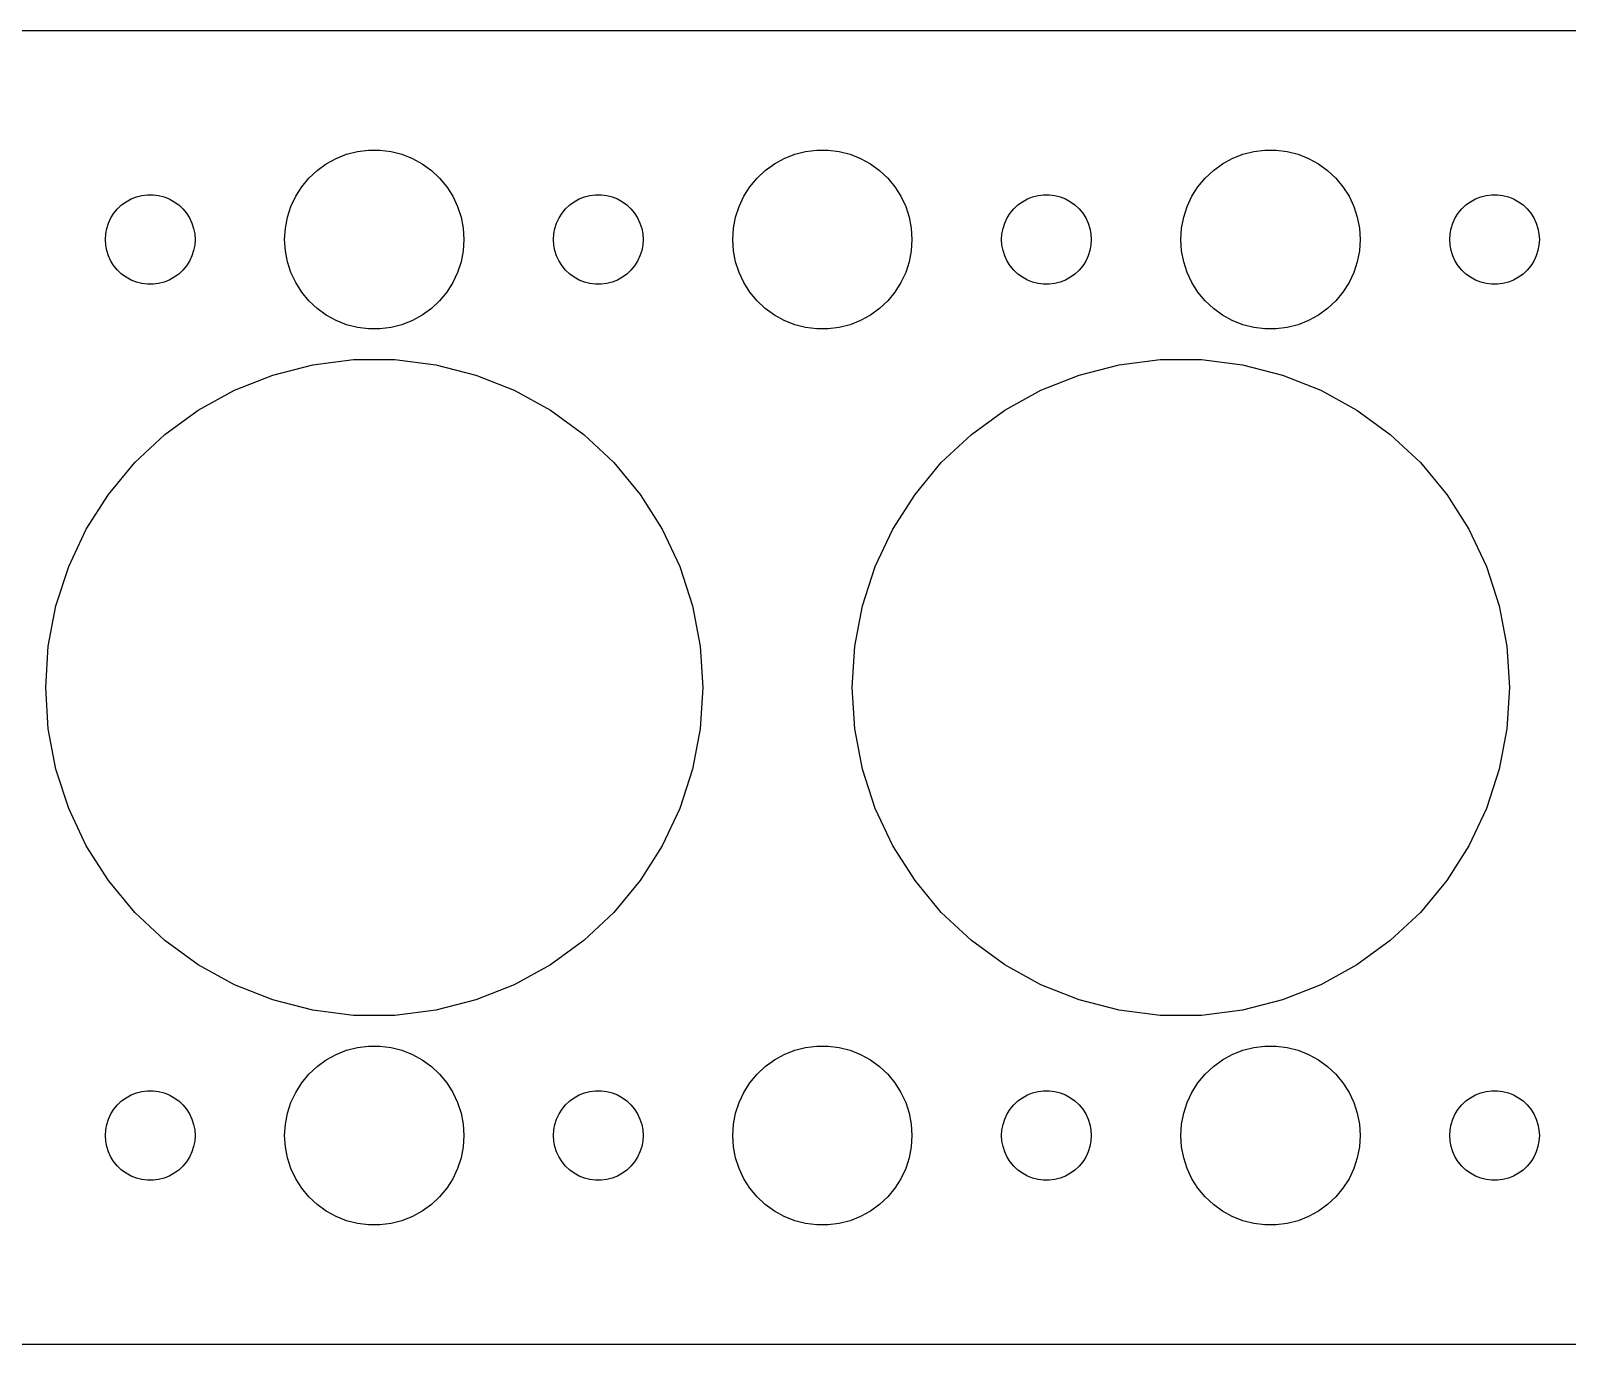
# Model space of a CAD drawing. Header units: metres. Extents: x -82 to 82, y 32 to 76.
# Drawn here: x -11.5 to 39.9, y 32 to 76 of the extents above; entities that cross this region are included whole.
import ezdxf

# ---------------------------------------------------------------- set-up
doc = ezdxf.new("R2010")
doc.units = ezdxf.units.M

msp = doc.modelspace()

# ---------------------------------------------------------------- linework, layer by layer
for p, q in [((77.3139, 75.9901), (-77.3139, 75.9901)), ((-1.91226, 71.3115), (-1.60747, 71.533)), ((-1.60747, 71.533), (-1.27733, 71.7145)), ((-1.27733, 71.7145), (-0.92705, 71.8532)), ((-0.92705, 71.8532), (-0.56213, 71.9469)), ((-0.56213, 71.9469), (-0.18837, 71.9941)), ((-0.18837, 71.9941), (0.18837, 71.9941)), ((0.18837, 71.9941), (0.56213, 71.9469)), ((0.56213, 71.9469), (0.92705, 71.8532)), ((0.92705, 71.8532), (1.27733, 71.7145)), ((1.27733, 71.7145), (1.60747, 71.533)), ((1.60747, 71.533), (1.91226, 71.3115)), ((13.0877, 71.3115), (13.3925, 71.533)), ((13.3925, 71.533), (13.7227, 71.7145)), ((13.7227, 71.7145), (14.0729, 71.8532)), ((14.0729, 71.8532), (14.4379, 71.9469)), ((14.4379, 71.9469), (14.8116, 71.9941)), ((14.8116, 71.9941), (15.1884, 71.9941)), ((15.1884, 71.9941), (15.5621, 71.9469)), ((15.5621, 71.9469), (15.927, 71.8532)), ((15.927, 71.8532), (16.2773, 71.7145)), ((16.2773, 71.7145), (16.6075, 71.533)), ((16.6075, 71.533), (16.9123, 71.3115)), ((28.0877, 71.3115), (28.3925, 71.533)), ((28.3925, 71.533), (28.7227, 71.7145)), ((28.7227, 71.7145), (29.0729, 71.8532)), ((29.0729, 71.8532), (29.4379, 71.9469)), ((29.4379, 71.9469), (29.8116, 71.9941)), ((29.8116, 71.9941), (30.1884, 71.9941)), ((30.1884, 71.9941), (30.5621, 71.9469)), ((30.5621, 71.9469), (30.927, 71.8532)), ((30.927, 71.8532), (31.2773, 71.7145)), ((31.2773, 71.7145), (31.6075, 71.533)), ((31.6075, 71.533), (31.9123, 71.3115)), ((-2.42705, 70.7634), (-2.1869, 71.0536)), ((-2.1869, 71.0536), (-1.91226, 71.3115)), ((1.91226, 71.3115), (2.1869, 71.0536)), ((2.1869, 71.0536), (2.42705, 70.7634)), ((12.5729, 70.7634), (12.8131, 71.0536)), ((12.8131, 71.0536), (13.0877, 71.3115)), ((16.9123, 71.3115), (17.1869, 71.0536)), ((17.1869, 71.0536), (17.427, 70.7634)), ((27.5729, 70.7634), (27.8131, 71.0536)), ((27.8131, 71.0536), (28.0877, 71.3115)), ((31.9123, 71.3115), (32.1869, 71.0536)), ((32.1869, 71.0536), (32.427, 70.7634)), ((-7.96352, 70.4266), (-7.78107, 70.4734)), ((-7.78107, 70.4734), (-7.59418, 70.497)), ((-7.59418, 70.497), (-7.40581, 70.497)), ((-7.40581, 70.497), (-7.21892, 70.4734)), ((-7.21892, 70.4734), (-7.03647, 70.4266)), ((-2.62891, 70.4453), (-2.42705, 70.7634)), ((2.42705, 70.7634), (2.62891, 70.4453)), ((7.03647, 70.4266), (7.21892, 70.4734)), ((7.21892, 70.4734), (7.40581, 70.497)), ((7.40581, 70.497), (7.59418, 70.497)), ((7.59418, 70.497), (7.78107, 70.4734)), ((7.78107, 70.4734), (7.96352, 70.4266)), ((12.3711, 70.4453), (12.5729, 70.7634)), ((17.427, 70.7634), (17.6289, 70.4453)), ((22.0365, 70.4266), (22.2189, 70.4734)), ((22.2189, 70.4734), (22.4058, 70.497)), ((22.4058, 70.497), (22.5942, 70.497)), ((22.5942, 70.497), (22.7811, 70.4734)), ((22.7811, 70.4734), (22.9635, 70.4266)), ((27.3711, 70.4453), (27.5729, 70.7634)), ((32.427, 70.7634), (32.6289, 70.4453)), ((37.0365, 70.4266), (37.2189, 70.4734)), ((37.2189, 70.4734), (37.4058, 70.497)), ((37.4058, 70.497), (37.5942, 70.497)), ((37.5942, 70.497), (37.7811, 70.4734)), ((37.7811, 70.4734), (37.9635, 70.4266)), ((-8.71352, 69.8817), (-8.59344, 70.0268)), ((-8.59344, 70.0268), (-8.45613, 70.1558)), ((-8.45613, 70.1558), (-8.30373, 70.2665)), ((-8.30373, 70.2665), (-8.13866, 70.3572)), ((-8.13866, 70.3572), (-7.96352, 70.4266)), ((-7.03647, 70.4266), (-6.86133, 70.3572)), ((-6.86133, 70.3572), (-6.69626, 70.2665)), ((-6.69626, 70.2665), (-6.54385, 70.1558)), ((-6.54385, 70.1558), (-6.40654, 70.0268)), ((-6.40654, 70.0268), (-6.28647, 69.8817)), ((-2.90575, 69.7461), (-2.78932, 70.1044)), ((-2.78932, 70.1044), (-2.62891, 70.4453)), ((2.62891, 70.4453), (2.78932, 70.1044)), ((2.78932, 70.1044), (2.90575, 69.7461)), ((6.28647, 69.8817), (6.40654, 70.0268)), ((6.40654, 70.0268), (6.54385, 70.1558)), ((6.54385, 70.1558), (6.69626, 70.2665)), ((6.69626, 70.2665), (6.86133, 70.3572)), ((6.86133, 70.3572), (7.03647, 70.4266)), ((7.96352, 70.4266), (8.13866, 70.3572)), ((8.13866, 70.3572), (8.30373, 70.2665)), ((8.30373, 70.2665), (8.45613, 70.1558)), ((8.45613, 70.1558), (8.59344, 70.0268)), ((8.59344, 70.0268), (8.71352, 69.8817)), ((12.0942, 69.7461), (12.2107, 70.1044)), ((12.2107, 70.1044), (12.3711, 70.4453)), ((17.6289, 70.4453), (17.7893, 70.1044)), ((17.7893, 70.1044), (17.9057, 69.7461)), ((21.2865, 69.8817), (21.4065, 70.0268)), ((21.4065, 70.0268), (21.5439, 70.1558)), ((21.5439, 70.1558), (21.6963, 70.2665)), ((21.6963, 70.2665), (21.8613, 70.3572)), ((21.8613, 70.3572), (22.0365, 70.4266)), ((22.9635, 70.4266), (23.1387, 70.3572)), ((23.1387, 70.3572), (23.3037, 70.2665)), ((23.3037, 70.2665), (23.4561, 70.1558)), ((23.4561, 70.1558), (23.5934, 70.0268)), ((23.5934, 70.0268), (23.7135, 69.8817)), ((27.0942, 69.7461), (27.2107, 70.1044)), ((27.2107, 70.1044), (27.3711, 70.4453)), ((32.6289, 70.4453), (32.7893, 70.1044)), ((32.7893, 70.1044), (32.9057, 69.7461)), ((36.2865, 69.8817), (36.4065, 70.0268)), ((36.4065, 70.0268), (36.5439, 70.1558)), ((36.5439, 70.1558), (36.6963, 70.2665)), ((36.6963, 70.2665), (36.8613, 70.3572)), ((36.8613, 70.3572), (37.0365, 70.4266)), ((37.9635, 70.4266), (38.1387, 70.3572)), ((38.1387, 70.3572), (38.3037, 70.2665)), ((38.3037, 70.2665), (38.4561, 70.1558)), ((38.4561, 70.1558), (38.5934, 70.0268)), ((38.5934, 70.0268), (38.7135, 69.8817)), ((-8.95287, 69.373), (-8.89465, 69.5522)), ((-8.89465, 69.5522), (-8.81445, 69.7226)), ((-8.81445, 69.7226), (-8.71352, 69.8817)), ((-6.28647, 69.8817), (-6.18553, 69.7226)), ((-6.18553, 69.7226), (-6.10533, 69.5522)), ((-6.10533, 69.5522), (-6.04712, 69.373)), ((-2.97633, 69.376), (-2.90575, 69.7461)), ((2.90575, 69.7461), (2.97633, 69.376)), ((6.04712, 69.373), (6.10533, 69.5522)), ((6.10533, 69.5522), (6.18553, 69.7226)), ((6.18553, 69.7226), (6.28647, 69.8817)), ((8.71352, 69.8817), (8.81445, 69.7226)), ((8.81445, 69.7226), (8.89465, 69.5522)), ((8.89465, 69.5522), (8.95287, 69.373)), ((12.0237, 69.376), (12.0942, 69.7461)), ((17.9057, 69.7461), (17.9763, 69.376)), ((21.0471, 69.373), (21.1053, 69.5522)), ((21.1053, 69.5522), (21.1855, 69.7226)), ((21.1855, 69.7226), (21.2865, 69.8817)), ((23.7135, 69.8817), (23.8145, 69.7226)), ((23.8145, 69.7226), (23.8947, 69.5522)), ((23.8947, 69.5522), (23.9529, 69.373)), ((27.0237, 69.376), (27.0942, 69.7461)), ((32.9057, 69.7461), (32.9763, 69.376)), ((36.0471, 69.373), (36.1053, 69.5522)), ((36.1053, 69.5522), (36.1855, 69.7226)), ((36.1855, 69.7226), (36.2865, 69.8817)), ((38.7135, 69.8817), (38.8145, 69.7226)), ((38.8145, 69.7226), (38.8947, 69.5522)), ((38.8947, 69.5522), (38.9529, 69.373)), ((-9, 69), (-8.98816, 69.188)), ((-8.98816, 68.812), (-9, 69)), ((-8.98816, 69.188), (-8.95287, 69.373)), ((-6.04712, 69.373), (-6.01183, 69.188)), ((-6.01183, 69.188), (-6, 69)), ((-6, 69), (-6.01183, 68.812)), ((-3, 69), (-2.97633, 69.376)), ((-2.97633, 68.624), (-3, 69)), ((2.97633, 69.376), (3, 69)), ((3, 69), (2.97633, 68.624)), ((6, 69), (6.01183, 69.188)), ((6.01183, 68.812), (6, 69)), ((6.01183, 69.188), (6.04712, 69.373)), ((8.95287, 69.373), (8.98816, 69.188)), ((8.98816, 69.188), (9, 69)), ((9, 69), (8.98816, 68.812)), ((12, 69), (12.0237, 69.376)), ((12.0237, 68.624), (12, 69)), ((17.9763, 69.376), (18, 69)), ((18, 69), (17.9763, 68.624)), ((21, 69), (21.0118, 69.188)), ((21.0118, 68.812), (21, 69)), ((21.0118, 69.188), (21.0471, 69.373)), ((23.9529, 69.373), (23.9882, 69.188)), ((23.9882, 69.188), (24, 69)), ((24, 69), (23.9882, 68.812)), ((27, 69), (27.0237, 69.376)), ((27.0237, 68.624), (27, 69)), ((32.9763, 69.376), (33, 69)), ((33, 69), (32.9763, 68.624)), ((36, 69), (36.0118, 69.188)), ((36.0118, 68.812), (36, 69)), ((36.0118, 69.188), (36.0471, 69.373)), ((38.9529, 69.373), (38.9882, 69.188)), ((38.9882, 69.188), (39, 69)), ((39, 69), (38.9882, 68.812)), ((-8.95287, 68.627), (-8.98816, 68.812)), ((-8.89465, 68.4478), (-8.95287, 68.627)), ((-8.81445, 68.2774), (-8.89465, 68.4478)), ((-6.10533, 68.4478), (-6.18553, 68.2774)), ((-6.04712, 68.627), (-6.10533, 68.4478)), ((-6.01183, 68.812), (-6.04712, 68.627)), ((-2.90575, 68.2539), (-2.97633, 68.624)), ((2.97633, 68.624), (2.90575, 68.2539)), ((6.04712, 68.627), (6.01183, 68.812)), ((6.10533, 68.4478), (6.04712, 68.627)), ((6.18553, 68.2774), (6.10533, 68.4478)), ((8.89465, 68.4478), (8.81445, 68.2774)), ((8.95287, 68.627), (8.89465, 68.4478)), ((8.98816, 68.812), (8.95287, 68.627)), ((12.0942, 68.2539), (12.0237, 68.624)), ((17.9763, 68.624), (17.9057, 68.2539)), ((21.0471, 68.627), (21.0118, 68.812)), ((21.1053, 68.4478), (21.0471, 68.627)), ((21.1855, 68.2774), (21.1053, 68.4478)), ((23.8947, 68.4478), (23.8145, 68.2774)), ((23.9529, 68.627), (23.8947, 68.4478)), ((23.9882, 68.812), (23.9529, 68.627)), ((27.0942, 68.2539), (27.0237, 68.624)), ((32.9763, 68.624), (32.9057, 68.2539)), ((36.0471, 68.627), (36.0118, 68.812)), ((36.1053, 68.4478), (36.0471, 68.627)), ((36.1855, 68.2774), (36.1053, 68.4478)), ((38.8947, 68.4478), (38.8145, 68.2774)), ((38.9529, 68.627), (38.8947, 68.4478)), ((38.9882, 68.812), (38.9529, 68.627)), ((-8.71352, 68.1183), (-8.81445, 68.2774)), ((-8.59344, 67.9732), (-8.71352, 68.1183)), ((-8.45613, 67.8442), (-8.59344, 67.9732)), ((-6.40654, 67.9732), (-6.54385, 67.8442)), ((-6.28647, 68.1183), (-6.40654, 67.9732)), ((-6.18553, 68.2774), (-6.28647, 68.1183)), ((-2.78932, 67.8956), (-2.90575, 68.2539)), ((-2.62891, 67.5547), (-2.78932, 67.8956)), ((2.78932, 67.8956), (2.62891, 67.5547)), ((2.90575, 68.2539), (2.78932, 67.8956)), ((6.28647, 68.1183), (6.18553, 68.2774)), ((6.40654, 67.9732), (6.28647, 68.1183)), ((6.54385, 67.8442), (6.40654, 67.9732)), ((8.59344, 67.9732), (8.45613, 67.8442)), ((8.71352, 68.1183), (8.59344, 67.9732)), ((8.81445, 68.2774), (8.71352, 68.1183)), ((12.2107, 67.8956), (12.0942, 68.2539)), ((12.3711, 67.5547), (12.2107, 67.8956)), ((17.7893, 67.8956), (17.6289, 67.5547)), ((17.9057, 68.2539), (17.7893, 67.8956)), ((21.2865, 68.1183), (21.1855, 68.2774)), ((21.4065, 67.9732), (21.2865, 68.1183)), ((21.5439, 67.8442), (21.4065, 67.9732)), ((23.5934, 67.9732), (23.4561, 67.8442)), ((23.7135, 68.1183), (23.5934, 67.9732)), ((23.8145, 68.2774), (23.7135, 68.1183)), ((27.2107, 67.8956), (27.0942, 68.2539)), ((27.3711, 67.5547), (27.2107, 67.8956)), ((32.7893, 67.8956), (32.6289, 67.5547)), ((32.9057, 68.2539), (32.7893, 67.8956)), ((36.2865, 68.1183), (36.1855, 68.2774)), ((36.4065, 67.9732), (36.2865, 68.1183)), ((36.5439, 67.8442), (36.4065, 67.9732)), ((38.5934, 67.9732), (38.4561, 67.8442)), ((38.7135, 68.1183), (38.5934, 67.9732)), ((38.8145, 68.2774), (38.7135, 68.1183)), ((-8.30373, 67.7335), (-8.45613, 67.8442)), ((-8.13866, 67.6427), (-8.30373, 67.7335)), ((-7.96352, 67.5734), (-8.13866, 67.6427)), ((-7.78107, 67.5266), (-7.96352, 67.5734)), ((-7.59418, 67.5029), (-7.78107, 67.5266)), ((-7.40581, 67.5029), (-7.59418, 67.5029)), ((-7.21892, 67.5266), (-7.40581, 67.5029)), ((-7.03647, 67.5734), (-7.21892, 67.5266)), ((-6.86133, 67.6427), (-7.03647, 67.5734)), ((-6.69626, 67.7335), (-6.86133, 67.6427)), ((-6.54385, 67.8442), (-6.69626, 67.7335)), ((-2.42705, 67.2366), (-2.62891, 67.5547)), ((2.62891, 67.5547), (2.42705, 67.2366)), ((6.69626, 67.7335), (6.54385, 67.8442)), ((6.86133, 67.6427), (6.69626, 67.7335)), ((7.03647, 67.5734), (6.86133, 67.6427)), ((7.21892, 67.5266), (7.03647, 67.5734)), ((7.40581, 67.5029), (7.21892, 67.5266)), ((7.59418, 67.5029), (7.40581, 67.5029)), ((7.78107, 67.5266), (7.59418, 67.5029)), ((7.96352, 67.5734), (7.78107, 67.5266)), ((8.13866, 67.6427), (7.96352, 67.5734)), ((8.30373, 67.7335), (8.13866, 67.6427)), ((8.45613, 67.8442), (8.30373, 67.7335)), ((12.5729, 67.2366), (12.3711, 67.5547)), ((17.6289, 67.5547), (17.427, 67.2366)), ((21.6963, 67.7335), (21.5439, 67.8442)), ((21.8613, 67.6427), (21.6963, 67.7335)), ((22.0365, 67.5734), (21.8613, 67.6427)), ((22.2189, 67.5266), (22.0365, 67.5734)), ((22.4058, 67.5029), (22.2189, 67.5266)), ((22.5942, 67.5029), (22.4058, 67.5029)), ((22.7811, 67.5266), (22.5942, 67.5029)), ((22.9635, 67.5734), (22.7811, 67.5266)), ((23.1387, 67.6427), (22.9635, 67.5734)), ((23.3037, 67.7335), (23.1387, 67.6427)), ((23.4561, 67.8442), (23.3037, 67.7335)), ((27.5729, 67.2366), (27.3711, 67.5547)), ((32.6289, 67.5547), (32.427, 67.2366)), ((36.6963, 67.7335), (36.5439, 67.8442)), ((36.8613, 67.6427), (36.6963, 67.7335)), ((37.0365, 67.5734), (36.8613, 67.6427)), ((37.2189, 67.5266), (37.0365, 67.5734)), ((37.4058, 67.5029), (37.2189, 67.5266)), ((37.5942, 67.5029), (37.4058, 67.5029)), ((37.7811, 67.5266), (37.5942, 67.5029)), ((37.9635, 67.5734), (37.7811, 67.5266)), ((38.1387, 67.6427), (37.9635, 67.5734)), ((38.3037, 67.7335), (38.1387, 67.6427)), ((38.4561, 67.8442), (38.3037, 67.7335)), ((-2.1869, 66.9464), (-2.42705, 67.2366)), ((-1.91226, 66.6884), (-2.1869, 66.9464)), ((2.1869, 66.9464), (1.91226, 66.6884)), ((2.42705, 67.2366), (2.1869, 66.9464)), ((12.8131, 66.9464), (12.5729, 67.2366)), ((13.0877, 66.6884), (12.8131, 66.9464)), ((17.1869, 66.9464), (16.9123, 66.6884)), ((17.427, 67.2366), (17.1869, 66.9464)), ((27.8131, 66.9464), (27.5729, 67.2366)), ((28.0877, 66.6884), (27.8131, 66.9464)), ((32.1869, 66.9464), (31.9123, 66.6884)), ((32.427, 67.2366), (32.1869, 66.9464)), ((-1.60747, 66.467), (-1.91226, 66.6884)), ((-1.27733, 66.2855), (-1.60747, 66.467)), ((1.60747, 66.467), (1.27733, 66.2855)), ((1.91226, 66.6884), (1.60747, 66.467)), ((13.3925, 66.467), (13.0877, 66.6884)), ((13.7227, 66.2855), (13.3925, 66.467)), ((16.6075, 66.467), (16.2773, 66.2855)), ((16.9123, 66.6884), (16.6075, 66.467)), ((28.3925, 66.467), (28.0877, 66.6884)), ((28.7227, 66.2855), (28.3925, 66.467)), ((31.6075, 66.467), (31.2773, 66.2855)), ((31.9123, 66.6884), (31.6075, 66.467)), ((-0.92705, 66.1468), (-1.27733, 66.2855)), ((-0.56213, 66.0531), (-0.92705, 66.1468)), ((-0.18837, 66.0059), (-0.56213, 66.0531)), ((0.18837, 66.0059), (-0.18837, 66.0059)), ((0.56213, 66.0531), (0.18837, 66.0059)), ((0.92705, 66.1468), (0.56213, 66.0531)), ((1.27733, 66.2855), (0.92705, 66.1468)), ((14.0729, 66.1468), (13.7227, 66.2855)), ((14.4379, 66.0531), (14.0729, 66.1468)), ((14.8116, 66.0059), (14.4379, 66.0531)), ((15.1884, 66.0059), (14.8116, 66.0059)), ((15.5621, 66.0531), (15.1884, 66.0059)), ((15.927, 66.1468), (15.5621, 66.0531)), ((16.2773, 66.2855), (15.927, 66.1468)), ((29.0729, 66.1468), (28.7227, 66.2855)), ((29.4379, 66.0531), (29.0729, 66.1468)), ((29.8116, 66.0059), (29.4379, 66.0531)), ((30.1884, 66.0059), (29.8116, 66.0059)), ((30.5621, 66.0531), (30.1884, 66.0059)), ((30.927, 66.1468), (30.5621, 66.0531)), ((31.2773, 66.2855), (30.927, 66.1468)), ((-2.06119, 64.8051), (-0.69069, 64.9783)), ((-0.69069, 64.9783), (0.69069, 64.9783)), ((0.69069, 64.9783), (2.06119, 64.8051)), ((24.9388, 64.8051), (26.3093, 64.9783)), ((26.3093, 64.9783), (27.6907, 64.9783)), ((27.6907, 64.9783), (29.0612, 64.8051)), ((-4.68356, 63.9531), (-3.39919, 64.4616)), ((-3.39919, 64.4616), (-2.06119, 64.8051)), ((2.06119, 64.8051), (3.39919, 64.4616)), ((3.39919, 64.4616), (4.68356, 63.9531)), ((22.3164, 63.9531), (23.6008, 64.4616)), ((23.6008, 64.4616), (24.9388, 64.8051)), ((29.0612, 64.8051), (30.3992, 64.4616)), ((30.3992, 64.4616), (31.6836, 63.9531)), ((-5.89409, 63.2876), (-4.68356, 63.9531)), ((4.68356, 63.9531), (5.89409, 63.2876)), ((21.1059, 63.2876), (22.3164, 63.9531)), ((31.6836, 63.9531), (32.8941, 63.2876)), ((-7.01166, 62.4756), (-5.89409, 63.2876)), ((5.89409, 63.2876), (7.01166, 62.4756)), ((19.9883, 62.4756), (21.1059, 63.2876)), ((32.8941, 63.2876), (34.0117, 62.4756)), ((-8.01865, 61.53), (-7.01166, 62.4756)), ((7.01166, 62.4756), (8.01865, 61.53)), ((18.9813, 61.53), (19.9883, 62.4756)), ((34.0117, 62.4756), (35.0186, 61.53)), ((-8.89919, 60.4656), (-8.01865, 61.53)), ((8.01865, 61.53), (8.89919, 60.4656)), ((18.1008, 60.4656), (18.9813, 61.53)), ((35.0186, 61.53), (35.8992, 60.4656)), ((-9.63936, 59.2993), (-8.89919, 60.4656)), ((8.89919, 60.4656), (9.63936, 59.2993)), ((17.3606, 59.2993), (18.1008, 60.4656)), ((35.8992, 60.4656), (36.6394, 59.2993)), ((-10.2275, 58.0494), (-9.63936, 59.2993)), ((9.63936, 59.2993), (10.2275, 58.0494)), ((16.7724, 58.0494), (17.3606, 59.2993)), ((36.6394, 59.2993), (37.2275, 58.0494)), ((-10.6544, 56.7356), (-10.2275, 58.0494)), ((10.2275, 58.0494), (10.6544, 56.7356)), ((16.3456, 56.7356), (16.7724, 58.0494)), ((37.2275, 58.0494), (37.6544, 56.7356)), ((-10.9133, 55.3787), (-10.6544, 56.7356)), ((10.6544, 56.7356), (10.9133, 55.3787)), ((16.0867, 55.3787), (16.3456, 56.7356)), ((37.6544, 56.7356), (37.9133, 55.3787)), ((-11, 54), (-10.9133, 55.3787)), ((10.9133, 55.3787), (11, 54)), ((16, 54), (16.0867, 55.3787)), ((37.9133, 55.3787), (38, 54)), ((-10.9133, 52.6213), (-11, 54)), ((11, 54), (10.9133, 52.6213)), ((16.0867, 52.6213), (16, 54)), ((38, 54), (37.9133, 52.6213)), ((-10.6544, 51.2644), (-10.9133, 52.6213)), ((10.9133, 52.6213), (10.6544, 51.2644)), ((16.3456, 51.2644), (16.0867, 52.6213)), ((37.9133, 52.6213), (37.6544, 51.2644)), ((-10.2275, 49.9506), (-10.6544, 51.2644)), ((10.6544, 51.2644), (10.2275, 49.9506)), ((16.7724, 49.9506), (16.3456, 51.2644)), ((37.6544, 51.2644), (37.2275, 49.9506)), ((-9.63936, 48.7007), (-10.2275, 49.9506)), ((10.2275, 49.9506), (9.63936, 48.7007)), ((17.3606, 48.7007), (16.7724, 49.9506)), ((37.2275, 49.9506), (36.6394, 48.7007)), ((-8.89919, 47.5344), (-9.63936, 48.7007)), ((9.63936, 48.7007), (8.89919, 47.5344)), ((18.1008, 47.5344), (17.3606, 48.7007)), ((36.6394, 48.7007), (35.8992, 47.5344)), ((-8.01865, 46.47), (-8.89919, 47.5344)), ((8.89919, 47.5344), (8.01865, 46.47)), ((18.9813, 46.47), (18.1008, 47.5344)), ((35.8992, 47.5344), (35.0186, 46.47)), ((-7.01166, 45.5244), (-8.01865, 46.47)), ((8.01865, 46.47), (7.01166, 45.5244)), ((19.9883, 45.5244), (18.9813, 46.47)), ((35.0186, 46.47), (34.0117, 45.5244)), ((-5.89409, 44.7124), (-7.01166, 45.5244)), ((7.01166, 45.5244), (5.89409, 44.7124)), ((21.1059, 44.7124), (19.9883, 45.5244)), ((34.0117, 45.5244), (32.8941, 44.7124)), ((-4.68356, 44.0469), (-5.89409, 44.7124)), ((5.89409, 44.7124), (4.68356, 44.0469)), ((22.3164, 44.0469), (21.1059, 44.7124)), ((32.8941, 44.7124), (31.6836, 44.0469)), ((-3.39919, 43.5384), (-4.68356, 44.0469)), ((4.68356, 44.0469), (3.39919, 43.5384)), ((23.6008, 43.5384), (22.3164, 44.0469)), ((31.6836, 44.0469), (30.3992, 43.5384)), ((-2.06119, 43.1949), (-3.39919, 43.5384)), ((3.39919, 43.5384), (2.06119, 43.1949)), ((24.9388, 43.1949), (23.6008, 43.5384)), ((30.3992, 43.5384), (29.0612, 43.1949)), ((-0.69069, 43.0217), (-2.06119, 43.1949)), ((0.69069, 43.0217), (-0.69069, 43.0217)), ((2.06119, 43.1949), (0.69069, 43.0217)), ((26.3093, 43.0217), (24.9388, 43.1949)), ((27.6907, 43.0217), (26.3093, 43.0217)), ((29.0612, 43.1949), (27.6907, 43.0217)), ((-1.60747, 41.533), (-1.27733, 41.7145)), ((-1.27733, 41.7145), (-0.92705, 41.8532)), ((-0.92705, 41.8532), (-0.56213, 41.9469)), ((-0.56213, 41.9469), (-0.18837, 41.9941)), ((-0.18837, 41.9941), (0.18837, 41.9941)), ((0.18837, 41.9941), (0.56213, 41.9469)), ((0.56213, 41.9469), (0.92705, 41.8532)), ((0.92705, 41.8532), (1.27733, 41.7145)), ((1.27733, 41.7145), (1.60747, 41.533)), ((13.3925, 41.533), (13.7227, 41.7145)), ((13.7227, 41.7145), (14.0729, 41.8532)), ((14.0729, 41.8532), (14.4379, 41.9469)), ((14.4379, 41.9469), (14.8116, 41.9941)), ((14.8116, 41.9941), (15.1884, 41.9941)), ((15.1884, 41.9941), (15.5621, 41.9469)), ((15.5621, 41.9469), (15.927, 41.8532)), ((15.927, 41.8532), (16.2773, 41.7145)), ((16.2773, 41.7145), (16.6075, 41.533)), ((28.3925, 41.533), (28.7227, 41.7145)), ((28.7227, 41.7145), (29.0729, 41.8532)), ((29.0729, 41.8532), (29.4379, 41.9469)), ((29.4379, 41.9469), (29.8116, 41.9941)), ((29.8116, 41.9941), (30.1884, 41.9941)), ((30.1884, 41.9941), (30.5621, 41.9469)), ((30.5621, 41.9469), (30.927, 41.8532)), ((30.927, 41.8532), (31.2773, 41.7145)), ((31.2773, 41.7145), (31.6075, 41.533)), ((-2.1869, 41.0536), (-1.91226, 41.3116)), ((-1.91226, 41.3116), (-1.60747, 41.533)), ((1.60747, 41.533), (1.91226, 41.3116)), ((1.91226, 41.3116), (2.1869, 41.0536)), ((12.8131, 41.0536), (13.0877, 41.3116)), ((13.0877, 41.3116), (13.3925, 41.533)), ((16.6075, 41.533), (16.9123, 41.3116)), ((16.9123, 41.3116), (17.1869, 41.0536)), ((27.8131, 41.0536), (28.0877, 41.3116)), ((28.0877, 41.3116), (28.3925, 41.533)), ((31.6075, 41.533), (31.9123, 41.3116)), ((31.9123, 41.3116), (32.1869, 41.0536)), ((-2.62891, 40.4453), (-2.42705, 40.7634)), ((-2.42705, 40.7634), (-2.1869, 41.0536)), ((2.1869, 41.0536), (2.42705, 40.7634)), ((2.42705, 40.7634), (2.62891, 40.4453)), ((12.3711, 40.4453), (12.5729, 40.7634)), ((12.5729, 40.7634), (12.8131, 41.0536)), ((17.1869, 41.0536), (17.427, 40.7634)), ((17.427, 40.7634), (17.6289, 40.4453)), ((27.3711, 40.4453), (27.5729, 40.7634)), ((27.5729, 40.7634), (27.8131, 41.0536)), ((32.1869, 41.0536), (32.427, 40.7634)), ((32.427, 40.7634), (32.6289, 40.4453)), ((-8.59344, 40.0268), (-8.45613, 40.1558)), ((-8.45613, 40.1558), (-8.30373, 40.2665)), ((-8.30373, 40.2665), (-8.13866, 40.3573)), ((-8.13866, 40.3573), (-7.96352, 40.4266)), ((-7.96352, 40.4266), (-7.78107, 40.4734)), ((-7.78107, 40.4734), (-7.59418, 40.4971)), ((-7.59418, 40.4971), (-7.40581, 40.4971)), ((-7.40581, 40.4971), (-7.21892, 40.4734)), ((-7.21892, 40.4734), (-7.03647, 40.4266)), ((-7.03647, 40.4266), (-6.86133, 40.3573)), ((-6.86133, 40.3573), (-6.69626, 40.2665)), ((-6.69626, 40.2665), (-6.54385, 40.1558)), ((-6.54385, 40.1558), (-6.40654, 40.0268)), ((-2.78932, 40.1044), (-2.62891, 40.4453)), ((2.62891, 40.4453), (2.78932, 40.1044)), ((6.40654, 40.0268), (6.54385, 40.1558)), ((6.54385, 40.1558), (6.69626, 40.2665)), ((6.69626, 40.2665), (6.86133, 40.3573)), ((6.86133, 40.3573), (7.03647, 40.4266)), ((7.03647, 40.4266), (7.21892, 40.4734)), ((7.21892, 40.4734), (7.40581, 40.4971)), ((7.40581, 40.4971), (7.59418, 40.4971)), ((7.59418, 40.4971), (7.78107, 40.4734)), ((7.78107, 40.4734), (7.96352, 40.4266)), ((7.96352, 40.4266), (8.13866, 40.3573)), ((8.13866, 40.3573), (8.30373, 40.2665)), ((8.30373, 40.2665), (8.45613, 40.1558)), ((8.45613, 40.1558), (8.59344, 40.0268)), ((12.2107, 40.1044), (12.3711, 40.4453)), ((17.6289, 40.4453), (17.7893, 40.1044)), ((21.4065, 40.0268), (21.5439, 40.1558)), ((21.5439, 40.1558), (21.6963, 40.2665)), ((21.6963, 40.2665), (21.8613, 40.3573)), ((21.8613, 40.3573), (22.0365, 40.4266)), ((22.0365, 40.4266), (22.2189, 40.4734)), ((22.2189, 40.4734), (22.4058, 40.4971)), ((22.4058, 40.4971), (22.5942, 40.4971)), ((22.5942, 40.4971), (22.7811, 40.4734)), ((22.7811, 40.4734), (22.9635, 40.4266)), ((22.9635, 40.4266), (23.1387, 40.3573)), ((23.1387, 40.3573), (23.3037, 40.2665)), ((23.3037, 40.2665), (23.4561, 40.1558)), ((23.4561, 40.1558), (23.5934, 40.0268)), ((27.2107, 40.1044), (27.3711, 40.4453)), ((32.6289, 40.4453), (32.7893, 40.1044)), ((36.4065, 40.0268), (36.5439, 40.1558)), ((36.5439, 40.1558), (36.6963, 40.2665)), ((36.6963, 40.2665), (36.8613, 40.3573)), ((36.8613, 40.3573), (37.0365, 40.4266)), ((37.0365, 40.4266), (37.2189, 40.4734)), ((37.2189, 40.4734), (37.4058, 40.4971)), ((37.4058, 40.4971), (37.5942, 40.4971)), ((37.5942, 40.4971), (37.7811, 40.4734)), ((37.7811, 40.4734), (37.9635, 40.4266)), ((37.9635, 40.4266), (38.1387, 40.3573)), ((38.1387, 40.3573), (38.3037, 40.2665)), ((38.3037, 40.2665), (38.4561, 40.1558)), ((38.4561, 40.1558), (38.5934, 40.0268)), ((-8.89465, 39.5522), (-8.81445, 39.7226)), ((-8.81445, 39.7226), (-8.71352, 39.8817)), ((-8.71352, 39.8817), (-8.59344, 40.0268)), ((-6.40654, 40.0268), (-6.28647, 39.8817)), ((-6.28647, 39.8817), (-6.18553, 39.7226)), ((-6.18553, 39.7226), (-6.10533, 39.5522)), ((-2.97633, 39.376), (-2.90575, 39.7461)), ((-2.90575, 39.7461), (-2.78932, 40.1044)), ((2.78932, 40.1044), (2.90575, 39.7461)), ((2.90575, 39.7461), (2.97633, 39.376)), ((6.10533, 39.5522), (6.18553, 39.7226)), ((6.18553, 39.7226), (6.28647, 39.8817)), ((6.28647, 39.8817), (6.40654, 40.0268)), ((8.59344, 40.0268), (8.71352, 39.8817)), ((8.71352, 39.8817), (8.81445, 39.7226)), ((8.81445, 39.7226), (8.89465, 39.5522)), ((12.0237, 39.376), (12.0942, 39.7461)), ((12.0942, 39.7461), (12.2107, 40.1044)), ((17.7893, 40.1044), (17.9057, 39.7461)), ((17.9057, 39.7461), (17.9763, 39.376)), ((21.1053, 39.5522), (21.1855, 39.7226)), ((21.1855, 39.7226), (21.2865, 39.8817)), ((21.2865, 39.8817), (21.4065, 40.0268)), ((23.5934, 40.0268), (23.7135, 39.8817)), ((23.7135, 39.8817), (23.8145, 39.7226)), ((23.8145, 39.7226), (23.8947, 39.5522)), ((27.0237, 39.376), (27.0942, 39.7461)), ((27.0942, 39.7461), (27.2107, 40.1044)), ((32.7893, 40.1044), (32.9057, 39.7461)), ((32.9057, 39.7461), (32.9763, 39.376)), ((36.1053, 39.5522), (36.1855, 39.7226)), ((36.1855, 39.7226), (36.2865, 39.8817)), ((36.2865, 39.8817), (36.4065, 40.0268)), ((38.5934, 40.0268), (38.7135, 39.8817)), ((38.7135, 39.8817), (38.8145, 39.7226)), ((38.8145, 39.7226), (38.8947, 39.5522)), ((-9, 39), (-8.98816, 39.188)), ((-8.98816, 39.188), (-8.95287, 39.373)), ((-8.95287, 39.373), (-8.89465, 39.5522)), ((-6.10533, 39.5522), (-6.04712, 39.373)), ((-6.04712, 39.373), (-6.01183, 39.188)), ((-6.01183, 39.188), (-6, 39)), ((-3, 39), (-2.97633, 39.376)), ((2.97633, 39.376), (3, 39)), ((6, 39), (6.01183, 39.188)), ((6.01183, 39.188), (6.04712, 39.373)), ((6.04712, 39.373), (6.10533, 39.5522)), ((8.89465, 39.5522), (8.95287, 39.373)), ((8.95287, 39.373), (8.98816, 39.188)), ((8.98816, 39.188), (9, 39)), ((12, 39), (12.0237, 39.376)), ((17.9763, 39.376), (18, 39)), ((21, 39), (21.0118, 39.188)), ((21.0118, 39.188), (21.0471, 39.373)), ((21.0471, 39.373), (21.1053, 39.5522)), ((23.8947, 39.5522), (23.9529, 39.373)), ((23.9529, 39.373), (23.9882, 39.188)), ((23.9882, 39.188), (24, 39)), ((27, 39), (27.0237, 39.376)), ((32.9763, 39.376), (33, 39)), ((36, 39), (36.0118, 39.188)), ((36.0118, 39.188), (36.0471, 39.373)), ((36.0471, 39.373), (36.1053, 39.5522)), ((38.8947, 39.5522), (38.9529, 39.373)), ((38.9529, 39.373), (38.9882, 39.188)), ((38.9882, 39.188), (39, 39)), ((-8.98816, 38.812), (-9, 39)), ((-8.95287, 38.627), (-8.98816, 38.812)), ((-8.89465, 38.4478), (-8.95287, 38.627)), ((-6.04712, 38.627), (-6.10533, 38.4478)), ((-6.01183, 38.812), (-6.04712, 38.627)), ((-6, 39), (-6.01183, 38.812)), ((-2.97633, 38.624), (-3, 39)), ((-2.90575, 38.2539), (-2.97633, 38.624)), ((2.97633, 38.624), (2.90575, 38.2539)), ((3, 39), (2.97633, 38.624)), ((6.01183, 38.812), (6, 39)), ((6.04712, 38.627), (6.01183, 38.812)), ((6.10533, 38.4478), (6.04712, 38.627)), ((8.95287, 38.627), (8.89465, 38.4478)), ((8.98816, 38.812), (8.95287, 38.627)), ((9, 39), (8.98816, 38.812)), ((12.0237, 38.624), (12, 39)), ((12.0942, 38.2539), (12.0237, 38.624)), ((17.9763, 38.624), (17.9057, 38.2539)), ((18, 39), (17.9763, 38.624)), ((21.0118, 38.812), (21, 39)), ((21.0471, 38.627), (21.0118, 38.812)), ((21.1053, 38.4478), (21.0471, 38.627)), ((23.9529, 38.627), (23.8947, 38.4478)), ((23.9882, 38.812), (23.9529, 38.627)), ((24, 39), (23.9882, 38.812)), ((27.0237, 38.624), (27, 39)), ((27.0942, 38.2539), (27.0237, 38.624)), ((32.9763, 38.624), (32.9057, 38.2539)), ((33, 39), (32.9763, 38.624)), ((36.0118, 38.812), (36, 39)), ((36.0471, 38.627), (36.0118, 38.812)), ((36.1053, 38.4478), (36.0471, 38.627)), ((38.9529, 38.627), (38.8947, 38.4478)), ((38.9882, 38.812), (38.9529, 38.627)), ((39, 39), (38.9882, 38.812)), ((-8.81445, 38.2774), (-8.89465, 38.4478)), ((-8.71352, 38.1183), (-8.81445, 38.2774)), ((-8.59344, 37.9732), (-8.71352, 38.1183)), ((-6.28647, 38.1183), (-6.40654, 37.9732)), ((-6.18553, 38.2774), (-6.28647, 38.1183)), ((-6.10533, 38.4478), (-6.18553, 38.2774)), ((-2.78932, 37.8956), (-2.90575, 38.2539)), ((2.90575, 38.2539), (2.78932, 37.8956)), ((6.18553, 38.2774), (6.10533, 38.4478)), ((6.28647, 38.1183), (6.18553, 38.2774)), ((6.40654, 37.9732), (6.28647, 38.1183)), ((8.71352, 38.1183), (8.59344, 37.9732)), ((8.81445, 38.2774), (8.71352, 38.1183)), ((8.89465, 38.4478), (8.81445, 38.2774)), ((12.2107, 37.8956), (12.0942, 38.2539)), ((17.9057, 38.2539), (17.7893, 37.8956)), ((21.1855, 38.2774), (21.1053, 38.4478)), ((21.2865, 38.1183), (21.1855, 38.2774)), ((21.4065, 37.9732), (21.2865, 38.1183)), ((23.7135, 38.1183), (23.5934, 37.9732)), ((23.8145, 38.2774), (23.7135, 38.1183)), ((23.8947, 38.4478), (23.8145, 38.2774)), ((27.2107, 37.8956), (27.0942, 38.2539)), ((32.9057, 38.2539), (32.7893, 37.8956)), ((36.1855, 38.2774), (36.1053, 38.4478)), ((36.2865, 38.1183), (36.1855, 38.2774)), ((36.4065, 37.9732), (36.2865, 38.1183)), ((38.7135, 38.1183), (38.5934, 37.9732)), ((38.8145, 38.2774), (38.7135, 38.1183)), ((38.8947, 38.4478), (38.8145, 38.2774)), ((-8.45613, 37.8442), (-8.59344, 37.9732)), ((-8.30373, 37.7335), (-8.45613, 37.8442)), ((-8.13866, 37.6428), (-8.30373, 37.7335)), ((-7.96352, 37.5734), (-8.13866, 37.6428)), ((-7.78107, 37.5266), (-7.96352, 37.5734)), ((-7.03647, 37.5734), (-7.21892, 37.5266)), ((-6.86133, 37.6428), (-7.03647, 37.5734)), ((-6.69626, 37.7335), (-6.86133, 37.6428)), ((-6.54385, 37.8442), (-6.69626, 37.7335)), ((-6.40654, 37.9732), (-6.54385, 37.8442)), ((-2.62891, 37.5547), (-2.78932, 37.8956)), ((-2.42705, 37.2366), (-2.62891, 37.5547)), ((2.62891, 37.5547), (2.42705, 37.2366)), ((2.78932, 37.8956), (2.62891, 37.5547)), ((6.54385, 37.8442), (6.40654, 37.9732)), ((6.69626, 37.7335), (6.54385, 37.8442)), ((6.86133, 37.6428), (6.69626, 37.7335)), ((7.03647, 37.5734), (6.86133, 37.6428)), ((7.21892, 37.5266), (7.03647, 37.5734)), ((7.96352, 37.5734), (7.78107, 37.5266)), ((8.13866, 37.6428), (7.96352, 37.5734)), ((8.30373, 37.7335), (8.13866, 37.6428)), ((8.45613, 37.8442), (8.30373, 37.7335)), ((8.59344, 37.9732), (8.45613, 37.8442)), ((12.3711, 37.5547), (12.2107, 37.8956)), ((12.5729, 37.2366), (12.3711, 37.5547)), ((17.6289, 37.5547), (17.427, 37.2366)), ((17.7893, 37.8956), (17.6289, 37.5547)), ((21.5439, 37.8442), (21.4065, 37.9732)), ((21.6963, 37.7335), (21.5439, 37.8442)), ((21.8613, 37.6428), (21.6963, 37.7335)), ((22.0365, 37.5734), (21.8613, 37.6428)), ((22.2189, 37.5266), (22.0365, 37.5734)), ((22.9635, 37.5734), (22.7811, 37.5266)), ((23.1387, 37.6428), (22.9635, 37.5734)), ((23.3037, 37.7335), (23.1387, 37.6428)), ((23.4561, 37.8442), (23.3037, 37.7335)), ((23.5934, 37.9732), (23.4561, 37.8442)), ((27.3711, 37.5547), (27.2107, 37.8956)), ((27.5729, 37.2366), (27.3711, 37.5547)), ((32.6289, 37.5547), (32.427, 37.2366)), ((32.7893, 37.8956), (32.6289, 37.5547)), ((36.5439, 37.8442), (36.4065, 37.9732)), ((36.6963, 37.7335), (36.5439, 37.8442)), ((36.8613, 37.6428), (36.6963, 37.7335)), ((37.0365, 37.5734), (36.8613, 37.6428)), ((37.2189, 37.5266), (37.0365, 37.5734)), ((37.9635, 37.5734), (37.7811, 37.5266)), ((38.1387, 37.6428), (37.9635, 37.5734)), ((38.3037, 37.7335), (38.1387, 37.6428)), ((38.4561, 37.8442), (38.3037, 37.7335)), ((38.5934, 37.9732), (38.4561, 37.8442)), ((-7.59418, 37.503), (-7.78107, 37.5266)), ((-7.40581, 37.503), (-7.59418, 37.503)), ((-7.21892, 37.5266), (-7.40581, 37.503)), ((-2.1869, 36.9464), (-2.42705, 37.2366)), ((2.42705, 37.2366), (2.1869, 36.9464)), ((7.40581, 37.503), (7.21892, 37.5266)), ((7.59418, 37.503), (7.40581, 37.503)), ((7.78107, 37.5266), (7.59418, 37.503)), ((12.8131, 36.9464), (12.5729, 37.2366)), ((17.427, 37.2366), (17.1869, 36.9464)), ((22.4058, 37.503), (22.2189, 37.5266)), ((22.5942, 37.503), (22.4058, 37.503)), ((22.7811, 37.5266), (22.5942, 37.503)), ((27.8131, 36.9464), (27.5729, 37.2366)), ((32.427, 37.2366), (32.1869, 36.9464)), ((37.4058, 37.503), (37.2189, 37.5266)), ((37.5942, 37.503), (37.4058, 37.503)), ((37.7811, 37.5266), (37.5942, 37.503)), ((-1.91226, 36.6885), (-2.1869, 36.9464)), ((-1.60747, 36.467), (-1.91226, 36.6885)), ((1.91226, 36.6885), (1.60747, 36.467)), ((2.1869, 36.9464), (1.91226, 36.6885)), ((13.0877, 36.6885), (12.8131, 36.9464)), ((13.3925, 36.467), (13.0877, 36.6885)), ((16.9123, 36.6885), (16.6075, 36.467)), ((17.1869, 36.9464), (16.9123, 36.6885)), ((28.0877, 36.6885), (27.8131, 36.9464)), ((28.3925, 36.467), (28.0877, 36.6885)), ((31.9123, 36.6885), (31.6075, 36.467)), ((32.1869, 36.9464), (31.9123, 36.6885)), ((-1.27733, 36.2855), (-1.60747, 36.467)), ((-0.92705, 36.1468), (-1.27733, 36.2855)), ((-0.56213, 36.0531), (-0.92705, 36.1468)), ((-0.18837, 36.0059), (-0.56213, 36.0531)), ((0.18837, 36.0059), (-0.18837, 36.0059)), ((0.56213, 36.0531), (0.18837, 36.0059)), ((0.92705, 36.1468), (0.56213, 36.0531)), ((1.27733, 36.2855), (0.92705, 36.1468)), ((1.60747, 36.467), (1.27733, 36.2855)), ((13.7227, 36.2855), (13.3925, 36.467)), ((14.0729, 36.1468), (13.7227, 36.2855)), ((14.4379, 36.0531), (14.0729, 36.1468)), ((14.8116, 36.0059), (14.4379, 36.0531)), ((15.1884, 36.0059), (14.8116, 36.0059)), ((15.5621, 36.0531), (15.1884, 36.0059)), ((15.927, 36.1468), (15.5621, 36.0531)), ((16.2773, 36.2855), (15.927, 36.1468)), ((16.6075, 36.467), (16.2773, 36.2855)), ((28.7227, 36.2855), (28.3925, 36.467)), ((29.0729, 36.1468), (28.7227, 36.2855)), ((29.4379, 36.0531), (29.0729, 36.1468)), ((29.8116, 36.0059), (29.4379, 36.0531)), ((30.1884, 36.0059), (29.8116, 36.0059)), ((30.5621, 36.0531), (30.1884, 36.0059)), ((30.927, 36.1468), (30.5621, 36.0531)), ((31.2773, 36.2855), (30.927, 36.1468)), ((31.6075, 36.467), (31.2773, 36.2855)), ((-77.3139, 32.0099), (77.3139, 32.0099))]:
    msp.add_line(p, q)

doc.saveas('drawing.dxf')
